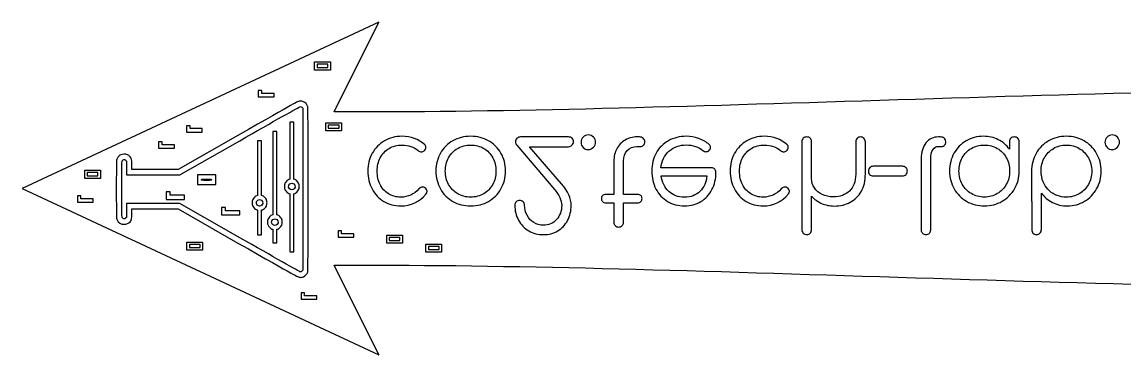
# Model space of a CAD drawing. Extents: x 18 to 195, y 347 to 373.
# Drawn here: x 18.2 to 106.5, y 346.6 to 373.4 of the extents above; entities that cross this region are included whole.
import ezdxf

# ---------------------------------------------------------------- set-up
doc = ezdxf.new("R2010")
doc.units = 0
doc.layers.get('0').update_dxf_attribs({"linetype": 'CONTINUOUS'})

msp = doc.modelspace()

# ---------------------------------------------------------------- linework, layer by layer
at = {"color": 7}
for p, q in [((46.723876, 373.355766), (18.153526, 359.999991)), ((43.153551, 366.154139), (46.723876, 373.355766)), ((41.592782, 370.158353), (42.224262, 370.158353)), ((41.592782, 369.831239), (41.592782, 370.158353)), ((41.592782, 369.503611), (41.592782, 369.831239)), ((42.224262, 369.503611), (41.592782, 369.503611)), ((41.794322, 369.962501), (41.794322, 369.71652)), ((42.653702, 369.962501), (41.794322, 369.962501)), ((41.794322, 369.71652), (42.653702, 369.71652)), ((42.224262, 370.158353), (42.855752, 370.158353)), ((42.855752, 369.503611), (42.224262, 369.503611)), ((42.653702, 369.71652), (42.653702, 369.962501)), ((42.855752, 370.158353), (42.855752, 369.831239)), ((42.855752, 369.831239), (42.855752, 369.503611)), ((37.22229, 367.867795), (37.08197, 367.867795)), ((37.08197, 367.867795), (37.08197, 367.610556)), ((37.08197, 367.610556), (37.08197, 367.353297)), ((37.36261, 367.867795), (37.22229, 367.867795)), ((37.36261, 367.750867), (37.36261, 367.867795)), ((37.36261, 367.633935), (37.36261, 367.750867)), ((37.85372, 367.633935), (37.36261, 367.633935)), ((38.34484, 367.633935), (37.85372, 367.633935)), ((38.34484, 367.493603), (38.34484, 367.633935)), ((37.08197, 367.353297), (37.7134, 367.353297)), ((37.7134, 367.353297), (38.34484, 367.353297)), ((38.34484, 367.353297), (38.34484, 367.493603)), ((40.569265, 366.511953), (40.635992, 366.445229)), ((40.635992, 366.445229), (40.635992, 359.942469)), ((41.031038, 366.616111), (41.031234, 366.616171)), ((31.471218, 365.039928), (31.330898, 365.039928)), ((31.330898, 365.039928), (31.330898, 364.78269)), ((31.611538, 365.039928), (31.471218, 365.039928)), ((31.611538, 364.923), (31.611538, 365.039928)), ((31.611538, 364.806068), (31.611538, 364.923)), ((39.765789, 365.327731), (39.602503, 365.327731)), ((39.602503, 365.327731), (39.602503, 363.03246)), ((39.928878, 365.327731), (39.765789, 365.327731)), ((39.928878, 363.03246), (39.928878, 365.327731)), ((42.486163, 365.271005), (43.117643, 365.271005)), ((42.486163, 364.943891), (42.486163, 365.271005)), ((42.486163, 364.616263), (42.486163, 364.943891)), ((42.687703, 365.075153), (42.687703, 364.829172)), ((43.547083, 365.075153), (42.687703, 365.075153)), ((43.117643, 365.271005), (43.749133, 365.271005)), ((43.547083, 364.829172), (43.547083, 365.075153)), ((43.749133, 365.271005), (43.749133, 364.943891)), ((43.749133, 364.943891), (43.749133, 364.616263)), ((35.448115, 364.259238), (30.654537, 361.519943)), ((31.330898, 364.78269), (31.330898, 364.52543)), ((31.330898, 364.52543), (31.962328, 364.52543)), ((32.102648, 364.806068), (31.611538, 364.806068)), ((31.962328, 364.52543), (32.593768, 364.52543)), ((32.593768, 364.806068), (32.102648, 364.806068)), ((32.593768, 364.665737), (32.593768, 364.806068)), ((32.593768, 364.52543), (32.593768, 364.665737)), ((38.405904, 364.566193), (38.242815, 364.566193)), ((38.242815, 364.566193), (38.242815, 361.223804)), ((38.568994, 364.566193), (38.405904, 364.566193)), ((38.568994, 361.223804), (38.568994, 364.566193)), ((43.117643, 364.616263), (42.486163, 364.616263)), ((42.687703, 364.829172), (43.547083, 364.829172)), ((43.749133, 364.616263), (43.117643, 364.616263)), ((48.588017, 364.187578), (48.588017, 364.187578)), ((54.096952, 364.187578), (54.096952, 364.187578)), ((61.939343, 364.137456), (58.079996, 364.137456)), ((63.518761, 364.297846), (63.518761, 364.297846)), ((67.622769, 364.137456), (67.412263, 364.137456)), ((77.617598, 364.187578), (77.617598, 364.187578)), ((91.704043, 364.137456), (91.573723, 364.137456)), ((105.4913, 364.297846), (105.4913, 364.297846)), ((29.235316, 363.745657), (29.094996, 363.745657)), ((29.094996, 363.745657), (29.094996, 363.488419)), ((29.094996, 363.488419), (29.094996, 363.231159)), ((29.094996, 363.231159), (29.726426, 363.231159)), ((29.375636, 363.745657), (29.235316, 363.745657)), ((29.375636, 363.628729), (29.375636, 363.745657)), ((29.375636, 363.511797), (29.375636, 363.628729)), ((29.866746, 363.511797), (29.375636, 363.511797)), ((29.726426, 363.231159), (30.357866, 363.231159)), ((30.357866, 363.511797), (29.866746, 363.511797)), ((30.357866, 363.371466), (30.357866, 363.511797)), ((30.357866, 363.231159), (30.357866, 363.371466)), ((30.783478, 361.084721), (35.59099, 363.8317)), ((37.181987, 363.831911), (37.018701, 363.831911)), ((37.018701, 363.831911), (37.018701, 361.631837)), ((37.345076, 363.831911), (37.181987, 363.831911)), ((37.345076, 361.631837), (37.345076, 363.831911)), ((54.096952, 363.485879), (54.096952, 363.485879)), ((57.799316, 363.475853), (60.836672, 359.887161)), ((61.367956, 360.378354), (58.801741, 363.355562)), ((58.801741, 363.355562), (61.939343, 363.355562)), ((67.412263, 363.365585), (67.682918, 363.365585)), ((80.63049, 363.756533), (80.63049, 356.699443)), ((81.402361, 360.789351), (81.402361, 363.756533)), ((84.940926, 363.756533), (84.940926, 361.150222)), ((85.712797, 361.150222), (85.712797, 363.756533)), ((91.573723, 363.375611), (91.824333, 363.375611)), ((95.249696, 363.485879), (95.249696, 363.485879)), ((97.254553, 363.756533), (97.254553, 363.155075)), ((98.036446, 361.400831), (98.036446, 363.756533)), ((101.819018, 363.485879), (101.819011, 363.485879)), ((26.450908, 362.271699), (26.520383, 362.2023)), ((39.602503, 363.03246), (39.602503, 360.737189)), ((39.928878, 360.73726), (39.928878, 363.03246)), ((90.19038, 362.403256), (90.19038, 356.689424)), ((90.952217, 356.689424), (90.952217, 362.403256)), ((23.172187, 361.468131), (23.803667, 361.468131)), ((23.172187, 361.141018), (23.172187, 361.468131)), ((23.803667, 361.468131), (24.435157, 361.468131)), ((24.435157, 361.468131), (24.435157, 361.141018)), ((26.520383, 362.2023), (26.520383, 361.643504)), ((26.520383, 361.643504), (26.520383, 361.084721)), ((26.955504, 361.519943), (26.955504, 361.901589)), ((28.805031, 361.519943), (26.955504, 361.519943)), ((30.654537, 361.519943), (28.805031, 361.519943)), ((37.018701, 361.631837), (37.018701, 359.43176)), ((37.345076, 359.43176), (37.345076, 361.631837)), ((65.567796, 362.202773), (65.567796, 359.526287)), ((66.339667, 359.526287), (66.339667, 362.202773)), ((73.383941, 361.651438), (69.334133, 361.651438)), ((88.690411, 361.781754), (86.334712, 361.781754)), ((99.032264, 361.390805), (99.032264, 359.0351)), ((23.172187, 360.813389), (23.172187, 361.141018)), ((23.803667, 360.813389), (23.172187, 360.813389)), ((23.373727, 361.272279), (23.373727, 361.026298)), ((24.233107, 361.272279), (23.373727, 361.272279)), ((23.373727, 361.026298), (24.233107, 361.026298)), ((24.435157, 360.813389), (23.803667, 360.813389)), ((24.233107, 361.026298), (24.233107, 361.272279)), ((24.435157, 361.141018), (24.435157, 360.813389)), ((26.520383, 361.084721), (28.65193, 361.084721)), ((28.65193, 361.084721), (30.783478, 361.084721)), ((32.939047, 361.084802), (32.204693, 361.084802)), ((32.204693, 361.084802), (32.204693, 360.704032)), ((32.204693, 360.704032), (32.204693, 360.323261)), ((33.673363, 361.084802), (32.939047, 361.084802)), ((32.939047, 360.649637), (32.939047, 360.649637)), ((33.673363, 360.704032), (33.673363, 361.084802)), ((33.673363, 360.323261), (33.673363, 360.704032)), ((38.242815, 361.223804), (38.242815, 357.881411)), ((38.568994, 357.881481), (38.568994, 361.223804)), ((39.602503, 360.737189), (39.534991, 360.720115)), ((39.996391, 360.720185), (39.928878, 360.73726)), ((69.354185, 361.009883), (73.023067, 361.009883)), ((86.334712, 361.009883), (88.690411, 361.009883)), ((18.153526, 359.999991), (46.723876, 346.644218)), ((29.865584, 359.724904), (29.702494, 359.724904)), ((29.702494, 359.724904), (29.702494, 359.425727)), ((30.02887, 359.724904), (29.865584, 359.724904)), ((30.02887, 359.588919), (30.02887, 359.724904)), ((32.204693, 360.323261), (32.939047, 360.323261)), ((32.939047, 360.323261), (33.673363, 360.323261)), ((39.94189, 359.970554), (39.941831, 359.970303)), ((40.313326, 360.418617), (40.313326, 360.418687)), ((40.635992, 359.942469), (40.635992, 353.439699)), ((99.814147, 356.699443), (99.814147, 359.636561)), ((22.726739, 359.416262), (22.586419, 359.416262)), ((22.586419, 359.416262), (22.586419, 359.159024)), ((22.586419, 359.159024), (22.586419, 358.901764)), ((22.586419, 358.901764), (23.217849, 358.901764)), ((22.867059, 359.416262), (22.726739, 359.416262)), ((22.867059, 359.299334), (22.867059, 359.416262)), ((22.867059, 359.182402), (22.867059, 359.299334)), ((23.358169, 359.182402), (22.867059, 359.182402)), ((23.217849, 358.901764), (23.849289, 358.901764)), ((23.849289, 359.182402), (23.358169, 359.182402)), ((23.849289, 359.042071), (23.849289, 359.182402)), ((23.849289, 358.901764), (23.849289, 359.042071)), ((28.65193, 358.800214), (26.520383, 358.800214)), ((26.520383, 358.800214), (26.520383, 358.241414)), ((30.783478, 358.800214), (28.65193, 358.800214)), ((29.702494, 359.425727), (29.702494, 359.126558)), ((29.702494, 359.126558), (30.436829, 359.126558)), ((30.02887, 359.45293), (30.02887, 359.588919)), ((30.600017, 359.45293), (30.02887, 359.45293)), ((30.436829, 359.126558), (31.171184, 359.126558)), ((31.171184, 359.452934), (30.600017, 359.45293)), ((35.59099, 356.053232), (30.783478, 358.800214)), ((31.171184, 359.289746), (31.171184, 359.452934)), ((31.171184, 359.126558), (31.171184, 359.289746)), ((37.018701, 359.43176), (36.951188, 359.414685)), ((37.412589, 359.414685), (37.345076, 359.43176)), ((37.729524, 359.113187), (37.729524, 359.113187)), ((39.534991, 359.59989), (39.602503, 359.582816)), ((39.602503, 359.582816), (39.602503, 357.246743)), ((39.928878, 359.582816), (39.996391, 359.59989)), ((39.928878, 357.246743), (39.928878, 359.582816)), ((65.567796, 359.526287), (64.916219, 359.526287)), ((64.916219, 358.854665), (65.567796, 358.854665)), ((65.567796, 358.854665), (65.567796, 357.300905)), ((67.472408, 359.526287), (66.339667, 359.526287)), ((66.339667, 357.300905), (66.339667, 358.854665)), ((66.339667, 358.854665), (67.472408, 358.854665)), ((71.228719, 359.295732), (71.228719, 359.295732)), ((81.402361, 356.699443), (81.402361, 359.385952)), ((99.042283, 358.944881), (99.042283, 356.699443)), ((26.520383, 358.241414), (26.520383, 357.682628)), ((26.955504, 357.98335), (26.955504, 358.364995)), ((26.955504, 358.364995), (28.805031, 358.364995)), ((28.805031, 358.364995), (30.654537, 358.364995)), ((30.654537, 358.364995), (35.448115, 355.6257)), ((34.29901, 358.473817), (34.135921, 358.473817)), ((34.135921, 358.473817), (34.135921, 358.174636)), ((34.135921, 358.174636), (34.135921, 357.87546)), ((34.135921, 357.87546), (34.870275, 357.87546)), ((34.4621, 358.473817), (34.29901, 358.473817)), ((34.4621, 358.337831), (34.4621, 358.473817)), ((34.4621, 358.201825), (34.4621, 358.337831)), ((35.033267, 358.201825), (34.4621, 358.201825)), ((34.870275, 357.87546), (35.60459, 357.87546)), ((35.60459, 358.201835), (35.033267, 358.201825)), ((35.60459, 358.038648), (35.60459, 358.201835)), ((35.60459, 357.87546), (35.60459, 358.038648)), ((36.951188, 358.294461), (37.018701, 358.277386)), ((37.018701, 358.277386), (37.018701, 357.274012)), ((37.345076, 358.277383), (37.412589, 358.294457)), ((37.345076, 357.274012), (37.345076, 358.277383)), ((37.357872, 358.665068), (37.35801, 358.66481)), ((38.242815, 357.881411), (38.175302, 357.864336)), ((38.636506, 357.864407), (38.568994, 357.881481)), ((71.228719, 358.604059), (71.228719, 358.604059)), ((83.226779, 358.594036), (83.226779, 358.594036)), ((95.249696, 358.604059), (95.249696, 358.604059)), ((101.899197, 358.604059), (101.899204, 358.604059)), ((26.520383, 357.682628), (26.450908, 357.613233)), ((37.018701, 357.274012), (37.018701, 356.270642)), ((37.345076, 356.270642), (37.345076, 357.274012)), ((38.581986, 357.114793), (38.581947, 357.114532)), ((38.953442, 357.562839), (38.953442, 357.562909)), ((39.602503, 357.246743), (39.602503, 354.91068)), ((39.928878, 354.91068), (39.928878, 357.246743)), ((37.018701, 356.270642), (37.181987, 356.270642)), ((37.181987, 356.270642), (37.345076, 356.270642)), ((38.175302, 356.744112), (38.242815, 356.727037)), ((38.242815, 356.727037), (38.242815, 356.186028)), ((38.242815, 356.186028), (38.242815, 355.645019)), ((38.568994, 356.727037), (38.636506, 356.744112)), ((38.568994, 356.186028), (38.568994, 356.727037)), ((38.568994, 355.645019), (38.568994, 356.186028)), ((43.614337, 356.605788), (43.474017, 356.605788)), ((43.474017, 356.605788), (43.474017, 356.348549)), ((43.474017, 356.348549), (43.474017, 356.09129)), ((43.474017, 356.09129), (44.105447, 356.09129)), ((43.754657, 356.605788), (43.614337, 356.605788)), ((43.754657, 356.488859), (43.754657, 356.605788)), ((43.754657, 356.371928), (43.754657, 356.488859)), ((44.245767, 356.371928), (43.754657, 356.371928)), ((44.105447, 356.09129), (44.736887, 356.09129)), ((44.736887, 356.371928), (44.245767, 356.371928)), ((44.736887, 356.231596), (44.736887, 356.371928)), ((44.736887, 356.09129), (44.736887, 356.231596)), ((47.367962, 356.265082), (47.999442, 356.265082)), ((47.367962, 355.937969), (47.367962, 356.265082)), ((47.999442, 356.265082), (48.630932, 356.265082)), ((48.630932, 356.265082), (48.630932, 355.937969)), ((31.354649, 355.705682), (31.986129, 355.705682)), ((31.354649, 355.378569), (31.354649, 355.705682)), ((31.354649, 355.050941), (31.354649, 355.378569)), ((31.556189, 355.509831), (31.556189, 355.263849)), ((32.415569, 355.509831), (31.556189, 355.509831)), ((31.556189, 355.263849), (32.415569, 355.263849)), ((31.986129, 355.705682), (32.617619, 355.705682)), ((32.415569, 355.263849), (32.415569, 355.509831)), ((32.617619, 355.705682), (32.617619, 355.378569)), ((32.617619, 355.378569), (32.617619, 355.050941)), ((38.242815, 355.645019), (38.405904, 355.645019)), ((38.405904, 355.645019), (38.568994, 355.645019)), ((47.367962, 355.610341), (47.367962, 355.937969)), ((47.999442, 355.610341), (47.367962, 355.610341)), ((47.569502, 356.06923), (47.569502, 355.823249)), ((48.428882, 356.06923), (47.569502, 356.06923)), ((47.569502, 355.823249), (48.428882, 355.823249)), ((48.630932, 355.610341), (47.999442, 355.610341)), ((48.428882, 355.823249), (48.428882, 356.06923)), ((48.630932, 355.937969), (48.630932, 355.610341)), ((50.506355, 355.545451), (51.137834, 355.545451)), ((50.506355, 355.218337), (50.506355, 355.545451)), ((50.506355, 354.890709), (50.506355, 355.218337)), ((50.707893, 355.349599), (50.707893, 355.103618)), ((51.567274, 355.349599), (50.707893, 355.349599)), ((51.137834, 355.545451), (51.769324, 355.545451)), ((51.567274, 355.103618), (51.567274, 355.349599)), ((51.769324, 355.545451), (51.769324, 355.218337)), ((51.769324, 355.218337), (51.769324, 354.890709)), ((31.986129, 355.050941), (31.354649, 355.050941)), ((32.617619, 355.050941), (31.986129, 355.050941)), ((39.602503, 354.91068), (39.765789, 354.91068)), ((39.765789, 354.91068), (39.928878, 354.91068)), ((51.137834, 354.890709), (50.506355, 354.890709)), ((50.707893, 355.103618), (51.567274, 355.103618)), ((51.769324, 354.890709), (51.137834, 354.890709)), ((40.635992, 353.439699), (40.569265, 353.372964)), ((46.723876, 346.644218), (43.153551, 353.845846)), ((40.64229, 351.625271), (40.50197, 351.625271)), ((40.50197, 351.625271), (40.50197, 351.368033)), ((40.50197, 351.368033), (40.50197, 351.110773)), ((40.50197, 351.110773), (41.1334, 351.110773)), ((40.78261, 351.625271), (40.64229, 351.625271)), ((40.78261, 351.508343), (40.78261, 351.625271)), ((40.78261, 351.391411), (40.78261, 351.508343)), ((41.27372, 351.391411), (40.78261, 351.391411)), ((41.1334, 351.110773), (41.76484, 351.110773)), ((41.76484, 351.391411), (41.27372, 351.391411)), ((41.76484, 351.25108), (41.76484, 351.391411)), ((41.76484, 351.110773), (41.76484, 351.25108))]:
    msp.add_line(p, q, dxfattribs=at)
for points in [[(131.161099, 367.97625), (101.620198, 368.00001), (68.153522, 366.000008), (43.153551, 366.154139)], [(40.410297, 367.009292), (40.24289, 366.998497), (40.20566, 366.978001), (35.448115, 364.259238)], [(40.697048, 366.96292), (40.605003, 367.007528), (40.541809, 367.017773), (40.410297, 367.009292)], [(41.031234, 366.616171), (40.98374, 366.749644), (40.849108, 366.889355), (40.697048, 366.96292)], [(35.59099, 363.8317), (38.235121, 365.342544), (40.421915, 366.578681), (40.45053, 366.578681)], [(40.45053, 366.578681), (40.479182, 366.578681), (40.532565, 366.548625), (40.569265, 366.511953)], [(41.069701, 359.95603), (41.068819, 365.461187), (41.063813, 366.527595), (41.031038, 366.616111)], [(48.588017, 364.187578), (48.066754, 364.187578), (47.598955, 364.067287), (47.184619, 363.826704)], [(50.412439, 363.515949), (49.931271, 363.963702), (49.32313, 364.187578), (48.588017, 364.187578)], [(54.096952, 364.187578), (53.569006, 364.187578), (53.091182, 364.067287), (52.663482, 363.826704)], [(55.520396, 363.826704), (55.099377, 364.067287), (54.624896, 364.187578), (54.096952, 364.187578)], [(58.079996, 364.137456), (57.973069, 364.137456), (57.879509, 364.100701), (57.799316, 364.027191)], [(62.220016, 364.027191), (62.146507, 364.100701), (62.052949, 364.137456), (61.939343, 364.137456)], [(63.107764, 364.12743), (62.994158, 364.013821), (62.937355, 363.876822), (62.937355, 363.716433)], [(63.518761, 364.297846), (63.358371, 364.297846), (63.221373, 364.24104), (63.107764, 364.12743)], [(63.929754, 364.12743), (63.816148, 364.24104), (63.67915, 364.297846), (63.518761, 364.297846)], [(64.100163, 363.716433), (64.100163, 363.876822), (64.04336, 364.013821), (63.929754, 364.12743)], [(67.412263, 364.137456), (67.058072, 364.137456), (66.740638, 364.05392), (66.459961, 363.886849)], [(67.923502, 364.027191), (67.843306, 364.100701), (67.743062, 364.137456), (67.622769, 364.137456)], [(71.379087, 364.187578), (70.844457, 364.187578), (70.366634, 364.070628), (69.945617, 363.836727)], [(72.361464, 364.007139), (72.02064, 364.127432), (71.693181, 364.187578), (71.379087, 364.187578)], [(77.617598, 364.187578), (77.096336, 364.187578), (76.628537, 364.067287), (76.214199, 363.826704)], [(79.44202, 363.515949), (78.960853, 363.963702), (78.352712, 364.187578), (77.617598, 364.187578)], [(80.740758, 364.03721), (80.667246, 363.963701), (80.63049, 363.870142), (80.63049, 363.756533)], [(81.021435, 364.137456), (80.907831, 364.137456), (80.814272, 364.10404), (80.740758, 364.03721)], [(81.292093, 364.03721), (81.225265, 364.10404), (81.135046, 364.137456), (81.021435, 364.137456)], [(81.402361, 363.756533), (81.402361, 363.870142), (81.365605, 363.963701), (81.292093, 364.03721)], [(85.331875, 364.137456), (85.218264, 364.137456), (85.124704, 364.100701), (85.051194, 364.027191)], [(85.602529, 364.027191), (85.529017, 364.100701), (85.438799, 364.137456), (85.331875, 364.137456)], [(91.573723, 364.137456), (91.16607, 364.137456), (90.831928, 363.977066), (90.571298, 363.656288)], [(92.02482, 364.03721), (91.944622, 364.10404), (91.837696, 364.137456), (91.704043, 364.137456)], [(92.155133, 363.756533), (92.155133, 363.870142), (92.111695, 363.963701), (92.02482, 364.03721)], [(95.169506, 364.187578), (94.661605, 364.187578), (94.200488, 364.067287), (93.786155, 363.826704)], [(96.362392, 363.916924), (96.001517, 364.09736), (95.603888, 364.187578), (95.169506, 364.187578)], [(97.364818, 364.03721), (97.291308, 363.963701), (97.254553, 363.870142), (97.254553, 363.756533)], [(97.645495, 364.137456), (97.531891, 364.137456), (97.438332, 364.10404), (97.364818, 364.03721)], [(97.926175, 364.027191), (97.852666, 364.100701), (97.759105, 364.137456), (97.645495, 364.137456)], [(101.819011, 364.187578), (101.297751, 364.187578), (100.82327, 364.067287), (100.395567, 363.826704)], [(103.232433, 363.826704), (102.811416, 364.067287), (102.340275, 364.187578), (101.819011, 364.187578)], [(105.080307, 364.12743), (104.966696, 364.013821), (104.909891, 363.876822), (104.909891, 363.716433)], [(105.4913, 364.297846), (105.330911, 364.297846), (105.193914, 364.24104), (105.080307, 364.12743)], [(105.902294, 364.12743), (105.788687, 364.24104), (105.65169, 364.297846), (105.4913, 364.297846)], [(106.072706, 363.716433), (106.072706, 363.876822), (106.015902, 364.013821), (105.902294, 364.12743)], [(47.184619, 363.826704), (46.770282, 363.579438), (46.442824, 363.245296), (46.202243, 362.824279)], [(46.853821, 362.473424), (47.020892, 362.787521), (47.254792, 363.034787), (47.555521, 363.215224)], [(47.555521, 363.215224), (47.856247, 363.39566), (48.200413, 363.485879), (48.588017, 363.485879)], [(48.588017, 363.485879), (49.122647, 363.485879), (49.55369, 363.342198), (49.881148, 363.054837)], [(50.372338, 363.024763), (50.465902, 363.104958), (50.512684, 363.195177), (50.512684, 363.295417)], [(50.512684, 363.295417), (50.512684, 363.382292), (50.479269, 363.455803), (50.412439, 363.515949)], [(52.663482, 363.826704), (52.242465, 363.586119), (51.911664, 363.255317), (51.671079, 362.834298)], [(52.32266, 362.473424), (52.503096, 362.787521), (52.747018, 363.034787), (53.054427, 363.215224)], [(53.054427, 363.215224), (53.368523, 363.39566), (53.716032, 363.485879), (54.096952, 363.485879)], [(54.096952, 363.485879), (54.484558, 363.485879), (54.832065, 363.39566), (55.139474, 363.215224)], [(55.139474, 363.215224), (55.446887, 363.034787), (55.687469, 362.787521), (55.861222, 362.473424)], [(56.522825, 362.834298), (56.282244, 363.255317), (55.948101, 363.586119), (55.520396, 363.826704)], [(57.799316, 364.027191), (57.725806, 363.946996), (57.689052, 363.853434), (57.689052, 363.746507)], [(57.689052, 363.746507), (57.689052, 363.639583), (57.725806, 363.549364), (57.799316, 363.475853)], [(61.939343, 363.355562), (62.046267, 363.355562), (62.136486, 363.395659), (62.209997, 363.475853)], [(62.209997, 363.475853), (62.290193, 363.549364), (62.330291, 363.639583), (62.330291, 363.746507)], [(62.330291, 363.746507), (62.330291, 363.853434), (62.293533, 363.946996), (62.220016, 364.027191)], [(62.937355, 363.716433), (62.937355, 363.549362), (62.994158, 363.409024), (63.107764, 363.295417)], [(63.107764, 363.295417), (63.228054, 363.181806), (63.365053, 363.125001), (63.518761, 363.125001)], [(63.518761, 363.125001), (63.67915, 363.125001), (63.816148, 363.185146), (63.929754, 363.305436)], [(63.929754, 363.305436), (64.04336, 363.419047), (64.100163, 363.556046), (64.100163, 363.716433)], [(65.798354, 363.195172), (65.644649, 362.901127), (65.567796, 362.570327), (65.567796, 362.202773)], [(66.459961, 363.886849), (66.179279, 363.713092), (65.958743, 363.482533), (65.798354, 363.195172)], [(66.640396, 363.044808), (66.84088, 363.258659), (67.098169, 363.365585), (67.412263, 363.365585)], [(67.682918, 363.365585), (67.789845, 363.365585), (67.876721, 363.402341), (67.943546, 363.475853)], [(68.043792, 363.756533), (68.043792, 363.86346), (68.003695, 363.953679), (67.923502, 364.027191)], [(67.943546, 363.475853), (68.010377, 363.549364), (68.043792, 363.642925), (68.043792, 363.756533)], [(69.945617, 363.836727), (69.524598, 363.596144), (69.193796, 363.265343), (68.953211, 362.844324)], [(69.975691, 362.984666), (70.349929, 363.325489), (70.817728, 363.495901), (71.379087, 363.495901)], [(71.379087, 363.495901), (71.61967, 363.495901), (71.860252, 363.455804), (72.100835, 363.375611)], [(72.100835, 363.375611), (72.348102, 363.288733), (72.545246, 363.181809), (72.692267, 363.054837)], [(73.203502, 363.535998), (72.982969, 363.723118), (72.702289, 363.880165), (72.361464, 364.007139)], [(73.183457, 363.034782), (73.270334, 363.114977), (73.313773, 363.205196), (73.313773, 363.305436)], [(73.313773, 363.305436), (73.313773, 363.392316), (73.277016, 363.46917), (73.203502, 363.535998)], [(76.214199, 363.826704), (75.799864, 363.579438), (75.472406, 363.245296), (75.231826, 362.824279)], [(75.883399, 362.473424), (76.050475, 362.787521), (76.284377, 363.034787), (76.585106, 363.215224)], [(76.585106, 363.215224), (76.88583, 363.39566), (77.229994, 363.485879), (77.617598, 363.485879)], [(77.617598, 363.485879), (78.152228, 363.485879), (78.583273, 363.342198), (78.910734, 363.054837)], [(79.401917, 363.024763), (79.495478, 363.104958), (79.542259, 363.195177), (79.542259, 363.295417)], [(79.542259, 363.295417), (79.542259, 363.382292), (79.508846, 363.455803), (79.44202, 363.515949)], [(85.051194, 364.027191), (84.977682, 363.953679), (84.940926, 363.86346), (84.940926, 363.756533)], [(85.712797, 363.756533), (85.712797, 363.86346), (85.676041, 363.953679), (85.602529, 364.027191)], [(90.571298, 363.656288), (90.317352, 363.32883), (90.19038, 362.911153), (90.19038, 362.403256)], [(91.12263, 363.104953), (91.242923, 363.285391), (91.393287, 363.375611), (91.573723, 363.375611)], [(91.824333, 363.375611), (91.924574, 363.375611), (92.004767, 363.412367), (92.064914, 363.485879)], [(92.064914, 363.485879), (92.12506, 363.552706), (92.155133, 363.642925), (92.155133, 363.756533)], [(93.786155, 363.826704), (93.378502, 363.579438), (93.054382, 363.245296), (92.813797, 362.824279)], [(93.4754, 362.473424), (93.655837, 362.787521), (93.89976, 363.034787), (94.207171, 363.215224)], [(94.207171, 363.215224), (94.521265, 363.39566), (94.868774, 363.485879), (95.249696, 363.485879)], [(95.249696, 363.485879), (95.630618, 363.485879), (95.974784, 363.39566), (96.282192, 363.215224)], [(96.282192, 363.215224), (96.589602, 363.034787), (96.830186, 362.787521), (97.003944, 362.473424)], [(97.254553, 363.155075), (97.020652, 363.475854), (96.723265, 363.729803), (96.362392, 363.916924)], [(98.036446, 363.756533), (98.036446, 363.86346), (97.999689, 363.953679), (97.926175, 364.027191)], [(100.395567, 363.826704), (99.974548, 363.579438), (99.640405, 363.241953), (99.393138, 362.81425)], [(100.054748, 362.463405), (100.235184, 362.777497), (100.479108, 363.028103), (100.786519, 363.215224)], [(100.786519, 363.215224), (101.093931, 363.39566), (101.438098, 363.485879), (101.819018, 363.485879)], [(101.819011, 363.485879), (102.199936, 363.485879), (102.544102, 363.39566), (102.85151, 363.215224)], [(102.85151, 363.215224), (103.165605, 363.028103), (103.409529, 362.777497), (103.583284, 362.463405)], [(104.234861, 362.81425), (103.994279, 363.241953), (103.660136, 363.579438), (103.232433, 363.826704)], [(104.909891, 363.716433), (104.909891, 363.549362), (104.966696, 363.409024), (105.080307, 363.295417)], [(105.080307, 363.295417), (105.200597, 363.181806), (105.337595, 363.125001), (105.4913, 363.125001)], [(105.4913, 363.125001), (105.65169, 363.125001), (105.788687, 363.185146), (105.902294, 363.305436)], [(105.902294, 363.305436), (106.015902, 363.419047), (106.072706, 363.556046), (106.072706, 363.716433)], [(25.761025, 362.390271), (25.706662, 362.270143), (25.705485, 362.224984), (25.705485, 359.942469)], [(26.329896, 362.755431), (26.053782, 362.755431), (25.874344, 362.640288), (25.761025, 362.390271)], [(26.187099, 362.250109), (26.266191, 362.343686), (26.370403, 362.352202), (26.450908, 362.271699)], [(26.806545, 362.547853), (26.687221, 362.689395), (26.535573, 362.755431), (26.329896, 362.755431)], [(26.955504, 361.901589), (26.955504, 362.313926), (26.937841, 362.392839), (26.806545, 362.547853)], [(46.202243, 362.824279), (45.968343, 362.396574), (45.851393, 361.922091), (45.851393, 361.400831)], [(46.603212, 361.400831), (46.603212, 361.795119), (46.686748, 362.15265), (46.853821, 362.473424)], [(49.881148, 363.054837), (49.968028, 362.981325), (50.058247, 362.944569), (50.151806, 362.944569)], [(50.151806, 362.944569), (50.232, 362.944569), (50.30551, 362.9713), (50.372338, 363.024763)], [(51.671079, 362.834298), (51.430494, 362.406597), (51.310201, 361.928775), (51.310201, 361.400831)], [(52.062027, 361.400831), (52.062027, 361.795119), (52.148905, 362.15265), (52.32266, 362.473424)], [(55.861222, 362.473424), (56.034977, 362.15265), (56.121854, 361.795119), (56.121854, 361.400831)], [(56.883699, 361.400831), (56.883699, 361.928775), (56.763407, 362.406597), (56.522825, 362.834298)], [(66.339667, 362.202773), (66.339667, 362.543596), (66.43991, 362.824274), (66.640396, 363.044808)], [(68.953211, 362.844324), (68.719312, 362.416623), (68.602362, 361.935459), (68.602362, 361.400831)], [(69.334133, 361.651438), (69.3876, 362.199429), (69.601453, 362.643838), (69.975691, 362.984666)], [(72.692267, 363.054837), (72.779142, 362.988007), (72.86936, 362.954592), (72.962922, 362.954592)], [(72.962922, 362.954592), (73.036433, 362.954592), (73.109945, 362.981322), (73.183457, 363.034782)], [(75.231826, 362.824279), (74.997922, 362.396574), (74.880971, 361.922091), (74.880971, 361.400831)], [(75.632793, 361.400831), (75.632793, 361.795119), (75.716329, 362.15265), (75.883399, 362.473424)], [(78.910734, 363.054837), (78.997606, 362.981325), (79.087826, 362.944569), (79.181392, 362.944569)], [(79.181392, 362.944569), (79.261583, 362.944569), (79.335091, 362.9713), (79.401917, 363.024763)], [(90.952217, 362.403256), (90.952217, 362.690617), (91.009021, 362.924516), (91.12263, 363.104953)], [(92.813797, 362.824279), (92.579901, 362.396574), (92.462953, 361.922091), (92.462953, 361.400831)], [(93.214772, 361.400831), (93.214772, 361.795119), (93.301648, 362.15265), (93.4754, 362.473424)], [(97.003944, 362.473424), (97.184382, 362.15265), (97.274602, 361.795119), (97.274602, 361.400831)], [(99.393138, 362.81425), (99.152555, 362.386551), (99.032264, 361.91207), (99.032264, 361.390805)], [(99.794119, 361.390805), (99.794119, 361.785093), (99.880996, 362.142627), (100.054748, 362.463405)], [(103.583284, 362.463405), (103.763721, 362.142627), (103.853939, 361.785093), (103.853939, 361.390805)], [(104.605761, 361.390805), (104.605761, 361.91207), (104.482128, 362.386551), (104.234861, 362.81425)], [(26.139409, 359.942466), (26.139409, 362.047088), (26.143335, 362.197524), (26.187099, 362.250109)], [(45.851393, 361.400831), (45.851393, 360.866201), (45.965002, 360.388377), (46.192219, 359.967358)], [(46.833772, 360.318206), (46.680065, 360.638982), (46.603212, 360.999857), (46.603212, 361.400831)], [(51.310201, 361.400831), (51.310201, 360.872888), (51.430494, 360.395063), (51.671079, 359.967358)], [(52.32266, 360.328232), (52.148905, 360.642324), (52.062027, 360.999857), (52.062027, 361.400831)], [(56.121854, 361.400831), (56.121854, 360.999857), (56.034977, 360.642324), (55.861222, 360.328232)], [(56.512802, 359.967358), (56.760067, 360.395063), (56.883699, 360.872888), (56.883699, 361.400831)], [(68.602362, 361.400831), (68.602362, 360.859517), (68.71263, 360.378352), (68.933166, 359.957335)], [(73.644573, 361.561218), (73.577745, 361.621365), (73.490868, 361.651438), (73.383941, 361.651438)], [(73.744815, 361.300586), (73.744815, 361.407513), (73.711401, 361.49439), (73.644573, 361.561218)], [(74.880971, 361.400831), (74.880971, 360.866201), (74.99458, 360.388377), (75.2218, 359.967358)], [(75.863355, 360.318206), (75.709647, 360.638982), (75.632793, 360.999857), (75.632793, 361.400831)], [(86.064054, 361.671486), (85.990542, 361.597974), (85.953787, 361.507756), (85.953787, 361.400831)], [(85.953787, 361.400831), (85.953787, 361.287223), (85.987199, 361.193661), (86.054025, 361.120147)], [(86.334712, 361.781754), (86.227786, 361.781754), (86.137566, 361.744998), (86.064054, 361.671486)], [(88.971098, 361.671486), (88.897582, 361.744998), (88.804019, 361.781754), (88.690411, 361.781754)], [(89.081363, 361.400831), (89.081363, 361.507756), (89.044608, 361.597974), (88.971098, 361.671486)], [(88.971098, 361.120147), (89.044608, 361.193661), (89.081363, 361.287223), (89.081363, 361.400831)], [(92.462953, 361.400831), (92.462953, 360.879567), (92.583242, 360.405084), (92.82382, 359.977384)], [(93.4754, 360.338258), (93.301648, 360.652352), (93.214772, 361.006543), (93.214772, 361.400831)], [(97.274602, 361.400831), (97.274602, 361.006543), (97.184382, 360.652352), (97.003944, 360.338258)], [(97.665546, 359.977384), (97.912813, 360.405084), (98.036446, 360.879567), (98.036446, 361.400831)], [(99.804138, 361.140199), (99.797459, 361.193661), (99.794119, 361.277197), (99.794119, 361.390805)], [(103.853939, 361.390805), (103.853939, 360.996515), (103.763721, 360.642324), (103.583284, 360.328232)], [(104.244887, 359.977384), (104.48547, 360.398405), (104.605761, 360.869546), (104.605761, 361.390805)], [(32.531068, 360.70406), (32.531068, 360.75607), (32.548732, 360.758483), (32.939047, 360.758483)], [(32.939047, 360.649637), (32.549202, 360.649637), (32.531068, 360.652459), (32.531068, 360.70406)], [(32.939047, 360.758483), (33.328853, 360.758483), (33.346987, 360.755661), (33.346987, 360.70406)], [(33.346987, 360.70406), (33.346987, 360.652053), (33.329323, 360.649637), (32.939047, 360.649637)], [(39.534991, 360.720115), (39.434507, 360.694856), (39.274302, 360.542445), (39.218055, 360.418617)], [(40.313326, 360.418687), (40.257, 360.542509), (40.096776, 360.694979), (39.996391, 360.720185)], [(69.965665, 359.766874), (69.631521, 360.080966), (69.427694, 360.495303), (69.354185, 361.009883)], [(73.023067, 361.009883), (72.969604, 360.495303), (72.782484, 360.080966), (72.461705, 359.766874)], [(73.424037, 359.907213), (73.637889, 360.314868), (73.744815, 360.779326), (73.744815, 361.300586)], [(81.632919, 360.047551), (81.479213, 360.268087), (81.402361, 360.515353), (81.402361, 360.789351)], [(84.940926, 361.150222), (84.940926, 360.55545), (84.773854, 360.104359), (84.43971, 359.796948)], [(85.39202, 359.776896), (85.605871, 360.157821), (85.712797, 360.615596), (85.712797, 361.150222)], [(86.054025, 361.120147), (86.127541, 361.046638), (86.221104, 361.009883), (86.334712, 361.009883)], [(88.690411, 361.009883), (88.804019, 361.009883), (88.897582, 361.046638), (88.971098, 361.120147)], [(99.814157, 361.090073), (99.814157, 361.110134), (99.810818, 361.126843), (99.804138, 361.140199)], [(100.465734, 359.806971), (100.098177, 360.141112), (99.880985, 360.568813), (99.814157, 361.090073)], [(25.705485, 359.942469), (25.705485, 357.659937), (25.706367, 357.614792), (25.761025, 357.494657)], [(26.187099, 357.634823), (26.142549, 357.687362), (26.139409, 357.837832), (26.139409, 359.942466)], [(39.218055, 360.418617), (39.189205, 360.355463), (39.168598, 360.246638), (39.168598, 360.159996)], [(39.168598, 360.159996), (39.168598, 360.073389), (39.189402, 359.964525), (39.218055, 359.901388)], [(39.218055, 359.901388), (39.274381, 359.777549), (39.434585, 359.625089), (39.534991, 359.59989)], [(39.58274, 359.977359), (39.418473, 360.141588), (39.531909, 360.417467), (39.763493, 360.417467)], [(39.941831, 359.970303), (39.845273, 359.873766), (39.682988, 359.876845), (39.58274, 359.977359)], [(39.763493, 360.417467), (40.006223, 360.417467), (40.115283, 360.144128), (39.94189, 359.970554)], [(39.996391, 359.59989), (40.096875, 359.625043), (40.257079, 359.777563), (40.313326, 359.901388)], [(40.362783, 360.159996), (40.362783, 360.246606), (40.34198, 360.35547), (40.313326, 360.418617)], [(40.313326, 359.901388), (40.342177, 359.964543), (40.362783, 360.073367), (40.362783, 360.159996)], [(41.042029, 353.297424), (41.062045, 353.369411), (41.070681, 355.415494), (41.069701, 359.95603)], [(46.192219, 359.967358), (46.419433, 359.539655), (46.733527, 359.205512), (47.1345, 358.964929)], [(47.505395, 359.576413), (47.218034, 359.750168), (46.99416, 359.997432), (46.833772, 360.318206)], [(49.951319, 359.967358), (49.750836, 359.746827), (49.530301, 359.583098), (49.289716, 359.476171)], [(50.242022, 360.117719), (50.141782, 360.117719), (50.044881, 360.067598), (49.951319, 359.967358)], [(50.432483, 360.057577), (50.372337, 360.097671), (50.30885, 360.117719), (50.242022, 360.117719)], [(50.602893, 359.776896), (50.602893, 359.883821), (50.54609, 359.977381), (50.432483, 360.057577)], [(50.522703, 359.566387), (50.576163, 359.626533), (50.602893, 359.696703), (50.602893, 359.776896)], [(51.671079, 359.967358), (51.911664, 359.539655), (52.242465, 359.205512), (52.663482, 358.964929)], [(53.054427, 359.576413), (52.747018, 359.756849), (52.503096, 360.007456), (52.32266, 360.328232)], [(55.861222, 360.328232), (55.687469, 360.007456), (55.446887, 359.756849), (55.139474, 359.576413)], [(55.520396, 358.964929), (55.941418, 359.205512), (56.27222, 359.539655), (56.512802, 359.967358)], [(60.836672, 359.887161), (61.003746, 359.706724), (61.137403, 359.50624), (61.237643, 359.285706)], [(62.149852, 358.654178), (62.149852, 359.195487), (61.88922, 359.770213), (61.367956, 360.378354)], [(68.933166, 359.957335), (69.16038, 359.529635), (69.471132, 359.198832), (69.86542, 358.964929)], [(71.228719, 359.295732), (70.720825, 359.295732), (70.299807, 359.45278), (69.965665, 359.766874)], [(72.461705, 359.766874), (72.140932, 359.45278), (71.729936, 359.295732), (71.228719, 359.295732)], [(72.541902, 358.95491), (72.922822, 359.182125), (73.216867, 359.499559), (73.424037, 359.907213)], [(75.2218, 359.967358), (75.449015, 359.539655), (75.763109, 359.205512), (76.164083, 358.964929)], [(76.534976, 359.576413), (76.247615, 359.750168), (76.023741, 359.997432), (75.863355, 360.318206)], [(78.980898, 359.967358), (78.780419, 359.746827), (78.559887, 359.583098), (78.319302, 359.476171)], [(79.271608, 360.117719), (79.171365, 360.117719), (79.074461, 360.067598), (78.980898, 359.967358)], [(79.462069, 360.057577), (79.401923, 360.097671), (79.338435, 360.117719), (79.271608, 360.117719)], [(79.632475, 359.776896), (79.632475, 359.883821), (79.575673, 359.977381), (79.462069, 360.057577)], [(79.552288, 359.566387), (79.605746, 359.626533), (79.632475, 359.696703), (79.632475, 359.776896)], [(82.254421, 359.516268), (81.993791, 359.64324), (81.786624, 359.820334), (81.632919, 360.047551)], [(84.43971, 359.796948), (84.112255, 359.482852), (83.681212, 359.325803), (83.146582, 359.325803)], [(84.499862, 358.894762), (84.880782, 359.095248), (85.178168, 359.389293), (85.39202, 359.776896)], [(92.82382, 359.977384), (93.071089, 359.549681), (93.405232, 359.215538), (93.826248, 358.974955)], [(94.207171, 359.586435), (93.89976, 359.766872), (93.655837, 360.017479), (93.4754, 360.338258)], [(97.003944, 360.338258), (96.830186, 360.017479), (96.589602, 359.766872), (96.282192, 359.586435)], [(96.663121, 358.974955), (97.090822, 359.215538), (97.424964, 359.549681), (97.665546, 359.977384)], [(99.814147, 359.636561), (100.04805, 359.315783), (100.345438, 359.065176), (100.706311, 358.884739)], [(101.819011, 359.305755), (101.291067, 359.305755), (100.839975, 359.472827), (100.465734, 359.806971)], [(103.583284, 360.328232), (103.409529, 360.007456), (103.165605, 359.756849), (102.85151, 359.576413)], [(103.272533, 358.974955), (103.686868, 359.215538), (104.010986, 359.549681), (104.244887, 359.977384)], [(36.634253, 359.113187), (36.605403, 359.050033), (36.584796, 358.941208), (36.584796, 358.854577)], [(36.584796, 358.854577), (36.584796, 358.76797), (36.6056, 358.659106), (36.634253, 358.595966)], [(36.951188, 359.414685), (36.850705, 359.389532), (36.69052, 359.237012), (36.634253, 359.113187)], [(36.998918, 358.671866), (36.834651, 358.836095), (36.948087, 359.11197), (37.179671, 359.11197)], [(37.179671, 359.11197), (37.422401, 359.11197), (37.531442, 358.838642), (37.357872, 358.665068)], [(37.729524, 359.113187), (37.673199, 359.237005), (37.512994, 359.389487), (37.412589, 359.414685)], [(37.778981, 358.854573), (37.778981, 358.94118), (37.758178, 359.050044), (37.729524, 359.113187)], [(37.729524, 358.595962), (37.758177, 358.65912), (37.778981, 358.767924), (37.778981, 358.854573)], [(47.1345, 358.964929), (47.535471, 358.724349), (47.986562, 358.604059), (48.487775, 358.604059)], [(48.487775, 359.305755), (48.120218, 359.305755), (47.792758, 359.395974), (47.505395, 359.576413)], [(48.487775, 358.604059), (49.323134, 358.604059), (50.001443, 358.924835), (50.522703, 359.566387)], [(49.289716, 359.476171), (49.049134, 359.36256), (48.78182, 359.305755), (48.487775, 359.305755)], [(52.663482, 358.964929), (53.091182, 358.724349), (53.569006, 358.604059), (54.096952, 358.604059)], [(54.096952, 359.305755), (53.716032, 359.305755), (53.368523, 359.395974), (53.054427, 359.576413)], [(55.139474, 359.576413), (54.832065, 359.395974), (54.484558, 359.305755), (54.096952, 359.305755)], [(54.096952, 358.604059), (54.624896, 358.604059), (55.099377, 358.724349), (55.520396, 358.964929)], [(57.739171, 358.924836), (57.665659, 358.851322), (57.628903, 358.761102), (57.628903, 358.654178)], [(58.019851, 359.0351), (57.912924, 359.0351), (57.819364, 358.998345), (57.739171, 358.924836)], [(58.290509, 358.924836), (58.216995, 358.998345), (58.126776, 359.0351), (58.019851, 359.0351)], [(58.4108, 358.654178), (58.4108, 358.761102), (58.370703, 358.851322), (58.290509, 358.924836)], [(61.237643, 359.285706), (61.337886, 359.058489), (61.388008, 358.84798), (61.388008, 358.654178)], [(64.655587, 359.436067), (64.595441, 359.369242), (64.565368, 359.28905), (64.565368, 359.195491)], [(64.565368, 359.195491), (64.565368, 359.095248), (64.595441, 359.015054), (64.655587, 358.95491)], [(64.916219, 359.526287), (64.809295, 359.526287), (64.722417, 359.496214), (64.655587, 359.436067)], [(64.655587, 358.95491), (64.722417, 358.88808), (64.809295, 358.854665), (64.916219, 358.854665)], [(67.723018, 359.436067), (67.662872, 359.496214), (67.579335, 359.526287), (67.472408, 359.526287)], [(67.472408, 358.854665), (67.579335, 358.854665), (67.662872, 358.88808), (67.723018, 358.95491)], [(67.823263, 359.195491), (67.823263, 359.28905), (67.789848, 359.369242), (67.723018, 359.436067)], [(67.723018, 358.95491), (67.789848, 359.015054), (67.823263, 359.095248), (67.823263, 359.195491)], [(69.86542, 358.964929), (70.266392, 358.724349), (70.720825, 358.604059), (71.228719, 358.604059)], [(71.228719, 358.604059), (71.723252, 358.604059), (72.16098, 358.721009), (72.541902, 358.95491)], [(76.164083, 358.964929), (76.565051, 358.724349), (77.016142, 358.604059), (77.517357, 358.604059)], [(77.517357, 359.305755), (77.1498, 359.305755), (76.82234, 359.395974), (76.534976, 359.576413)], [(77.517357, 358.604059), (78.352718, 358.604059), (79.031028, 358.924835), (79.552288, 359.566387)], [(78.319302, 359.476171), (78.078719, 359.36256), (77.811404, 359.305755), (77.517357, 359.305755)], [(81.402361, 359.385952), (81.622894, 359.138687), (81.890208, 358.944884), (82.204302, 358.804542)], [(82.204302, 358.804542), (82.518397, 358.664205), (82.859222, 358.594036), (83.226779, 358.594036)], [(83.146582, 359.325803), (82.819122, 359.325803), (82.521735, 359.389291), (82.254421, 359.516268)], [(83.226779, 358.594036), (83.701258, 358.594036), (84.125619, 358.694278), (84.499862, 358.894762)], [(93.826248, 358.974955), (94.253954, 358.727691), (94.728436, 358.604059), (95.249696, 358.604059)], [(95.249696, 359.305755), (94.868774, 359.305755), (94.521265, 359.399315), (94.207171, 359.586435)], [(96.282192, 359.586435), (95.974784, 359.399315), (95.630618, 359.305755), (95.249696, 359.305755)], [(95.249696, 358.604059), (95.770961, 358.604059), (96.242102, 358.727691), (96.663121, 358.974955)], [(99.032264, 359.0351), (99.032264, 358.995003), (99.035604, 358.96493), (99.042283, 358.944881)], [(100.706311, 358.884739), (101.067184, 358.697619), (101.464813, 358.604059), (101.899197, 358.604059)], [(102.85151, 359.576413), (102.544102, 359.395974), (102.199936, 359.305755), (101.819011, 359.305755)], [(101.899204, 358.604059), (102.407103, 358.604059), (102.864879, 358.727691), (103.272533, 358.974955)], [(26.806545, 357.337075), (26.937253, 357.4921), (26.955504, 357.571012), (26.955504, 357.98335)], [(36.634253, 358.595966), (36.690579, 358.472127), (36.850803, 358.31967), (36.951188, 358.294461)], [(37.35801, 358.66481), (37.261451, 358.568273), (37.099186, 358.571353), (36.998918, 358.671866)], [(37.412589, 358.294457), (37.512876, 358.319681), (37.673277, 358.47213), (37.729524, 358.595962)], [(38.175302, 357.864336), (38.074819, 357.839183), (37.914634, 357.686664), (37.858367, 357.562839)], [(38.953442, 357.562909), (38.897116, 357.686748), (38.736892, 357.839205), (38.636506, 357.864407)], [(57.628903, 358.654178), (57.628903, 358.213109), (57.729146, 357.812138), (57.929632, 357.451265)], [(58.611283, 357.852236), (58.477627, 358.092819), (58.4108, 358.360133), (58.4108, 358.654178)], [(59.152592, 357.27083), (58.925378, 357.41117), (58.744941, 357.604972), (58.611283, 357.852236)], [(61.388008, 358.654178), (61.388008, 358.18638), (61.247668, 357.802117), (60.966989, 357.501388)], [(61.859146, 357.441243), (62.05295, 357.795432), (62.149852, 358.199743), (62.149852, 358.654178)], [(25.761025, 357.494657), (25.874265, 357.244665), (26.053782, 357.129497), (26.329896, 357.129497)], [(26.450908, 357.613233), (26.370442, 357.532768), (26.26623, 357.541245), (26.187099, 357.634823)], [(26.329896, 357.129497), (26.535573, 357.129497), (26.687201, 357.195498), (26.806545, 357.337075)], [(37.858367, 357.562839), (37.829517, 357.499684), (37.80891, 357.390859), (37.80891, 357.304228)], [(37.80891, 357.304228), (37.80891, 357.217621), (37.829713, 357.108754), (37.858367, 357.04561)], [(37.858367, 357.04561), (37.914693, 356.921771), (38.074897, 356.769318), (38.175302, 356.744112)], [(38.222836, 357.121588), (38.058569, 357.285816), (38.172005, 357.561696), (38.403589, 357.561696)], [(38.581947, 357.114532), (38.485389, 357.017994), (38.323103, 357.021074), (38.222836, 357.121588)], [(38.403589, 357.561696), (38.646319, 357.561696), (38.75536, 357.288363), (38.581986, 357.114793)], [(38.636506, 356.744112), (38.73699, 356.769371), (38.897175, 356.921785), (38.953442, 357.04561)], [(39.002899, 357.304228), (39.002899, 357.390835), (38.982095, 357.499698), (38.953442, 357.562839)], [(38.953442, 357.04561), (38.982292, 357.108764), (39.002899, 357.217571), (39.002899, 357.304228)], [(57.929632, 357.451265), (58.13012, 357.090393), (58.404118, 356.809713), (58.751625, 356.609227)], [(59.914437, 357.050295), (59.63376, 357.050295), (59.379812, 357.123807), (59.152592, 357.27083)], [(60.966989, 357.501388), (60.692991, 357.200659), (60.34214, 357.050295), (59.914437, 357.050295)], [(61.067227, 356.599205), (61.408055, 356.799686), (61.672028, 357.080366), (61.859146, 357.441243)], [(65.567796, 357.300905), (65.567796, 357.187296), (65.601211, 357.093735), (65.668042, 357.02022)], [(65.668042, 357.02022), (65.741553, 356.946711), (65.835112, 356.909956), (65.948719, 356.909956)], [(65.948719, 356.909956), (66.062327, 356.909956), (66.155889, 356.946711), (66.229403, 357.02022)], [(66.229403, 357.02022), (66.302912, 357.093735), (66.339667, 357.187296), (66.339667, 357.300905)], [(58.751625, 356.609227), (59.099133, 356.40206), (59.486737, 356.298476), (59.914437, 356.298476)], [(59.914437, 356.298476), (60.34882, 356.298476), (60.733083, 356.398719), (61.067227, 356.599205)], [(80.63049, 356.699443), (80.63049, 356.585837), (80.667246, 356.492279), (80.740758, 356.41877)], [(80.740758, 356.41877), (80.814272, 356.345258), (80.907831, 356.308502), (81.021435, 356.308502)], [(81.021435, 356.308502), (81.135046, 356.308502), (81.225265, 356.345258), (81.292093, 356.41877)], [(81.292093, 356.41877), (81.365605, 356.492279), (81.402361, 356.585837), (81.402361, 356.699443)], [(90.19038, 356.689424), (90.19038, 356.575813), (90.227134, 356.485595), (90.300644, 356.41877)], [(90.300644, 356.41877), (90.374151, 356.345258), (90.464369, 356.308502), (90.571298, 356.308502)], [(90.571298, 356.308502), (90.684905, 356.308502), (90.775124, 356.345258), (90.841957, 356.41877)], [(90.841957, 356.41877), (90.915464, 356.485595), (90.952217, 356.575813), (90.952217, 356.689424)], [(99.042283, 356.699443), (99.042283, 356.585837), (99.075697, 356.492279), (99.142525, 356.41877)], [(99.142525, 356.41877), (99.216034, 356.345258), (99.309593, 356.308502), (99.423202, 356.308502)], [(99.423202, 356.308502), (99.536813, 356.308502), (99.630373, 356.345258), (99.703882, 356.41877)], [(99.703882, 356.41877), (99.777392, 356.492279), (99.814147, 356.585837), (99.814147, 356.699443)], [(35.448115, 355.6257), (40.20566, 352.906976), (40.242929, 352.886328), (40.410297, 352.875632)], [(40.45053, 353.30624), (40.421877, 353.30624), (38.235121, 354.542387), (35.59099, 356.053232)], [(43.153551, 353.845846), (68.153522, 354.000003), (101.620195, 352.000004), (131.164716, 351.976192)], [(40.410297, 352.875632), (40.543163, 352.866812), (40.604787, 352.877396), (40.700934, 352.923892)], [(40.569265, 353.372964), (40.532565, 353.336208), (40.479183, 353.30624), (40.45053, 353.30624)], [(40.700934, 352.923892), (40.854799, 352.998293), (41.004563, 353.162447), (41.042029, 353.297424)]]:
    msp.add_open_spline(points, degree=3, dxfattribs=at)

doc.saveas('drawing.dxf')
